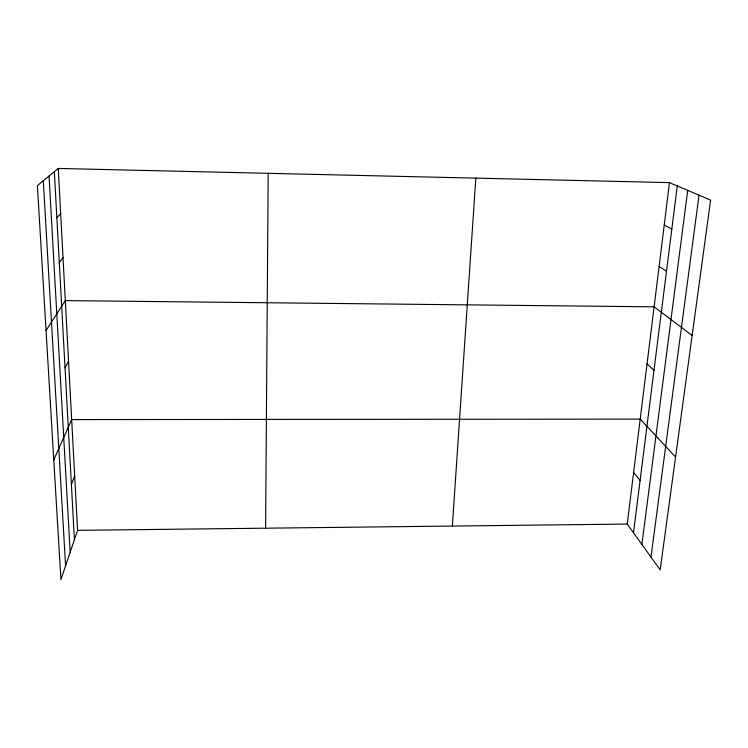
<?xml version="1.0" encoding="UTF-8"?>
<svg xmlns="http://www.w3.org/2000/svg" width="748" height="748" viewBox="0 0 748 748"><rect width="100%" height="100%" fill="white"/><g stroke="black" fill="none" stroke-linecap="round" stroke-linejoin="round"><path stroke-width="1.12" d="M265.596 528.191L268.186 173.321M452.353 526.059L475.831 178.136M669.479 182.624L710.6 200.118L660.175 569.883L627.226 524.058L669.479 182.624L58.26 168.45L37.4 185.635L60.915 579.55L77.577 530.341L58.26 168.45M633.5 532.791L677.258 185.934M641.906 544.479L687.702 190.375M650.966 557.073L699.025 195.191M71.397 484.461L74.669 475.934M53.772 459.917L71.658 419.591L640.213 419.114L675.566 457M65.039 367.857L68.545 361.181M46.049 330.504L65.31 300.612L654.107 306.83L692.143 335.469M59.298 262.576L63.019 257.695M56.848 217.733L60.672 213.657M77.577 530.341L627.226 524.058M664.224 225.045L671.807 229.094M659.11 266.438L666.496 271.197M647.039 363.939L654.004 370.288M633.612 472.456L640.101 480.45M43.3 180.782L65.581 565.75M49.05 176.042L70.172 552.211M54.333 171.685L74.407 539.682"/></g></svg>
